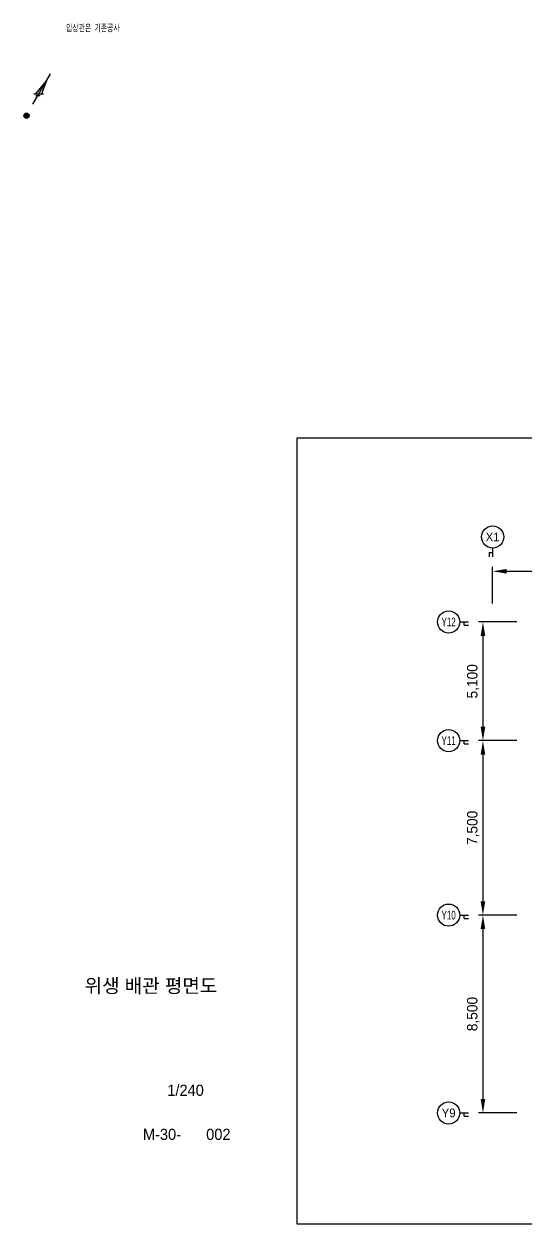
# Model space of a CAD drawing. Header units: millimetres. Extents: x 98929 to 11941380, y 952 to 54154.
# Drawn here: x 275105 to 296650, y 952 to 52522 of the extents above; entities that cross this region are included whole.
import ezdxf
from ezdxf.enums import TextEntityAlignment as Align

# ---------------------------------------------------------------- set-up
doc = ezdxf.new("R2010")
doc.units = ezdxf.units.MM
doc.linetypes.add('PHANTOM', pattern=[63.5, 31.75, -6.35, 6.35, -6.35, 6.35, -6.35])
doc.layers.add('-급수', color=3, linetype='Continuous', lineweight=30)
for name, color, linetype in [('4', 4, 'PHANTOM'), ('5TXT', 7, 'Continuous'), ('7', 7, 'Continuous'), ('ARCH', 9, 'Continuous'), ('R', 15, 'Continuous')]:
    doc.layers.add(name, color=color, linetype=linetype)
doc.styles.add('굴림', font='simple.shx', dxfattribs={"bigfont": 'whgtxt.shx'})
doc.styles.add('돋움', font='')
doc.styles.add('울릉도l', font='')
doc.styles.add('울릉도M', font='HYWULM.TTF')
doc.styles.get('돋움').set_extended_font_data('Dotum')
doc.styles.get('울릉도l').set_extended_font_data('Dotum')
doc.dimstyles.new('HS-300', dxfattribs={"dimscale": 150, "dimtxt": 3, "dimasz": 4, "dimexe": 1.25, "dimexo": 2, "dimgap": 1, "dimtad": 1, "dimtoh": 1, "dimdec": 0, "dimlunit": 6, "dimtxsty": '울릉도l', "dimcen": 2.5, "dimclrd": 15, "dimclre": 15, "dimadec": 0, "dimazin": 0, "dimtfac": 1, "dimtdec": 0, "dimtmove": 0, "dimatfit": 3, "dimfxl": 1, "dimarcsym": 0})

# ---------------------------------------------------------------- blocks, each defined once
blk = doc.blocks.new('*D50')
at = {"layer": 'ARCH', "color": 15, "lineweight": -2}
for p, q in [((296294, 21725), (294653, 21725)), ((294841, 21125), (294841, 14825)), ((296294, 14225), (294653, 14225))]:
    blk.add_line(p, q, dxfattribs=at)
at = {"layer": 'ARCH', "color": 15, "lineweight": -3}
for points in [[(294741, 21125), (294941, 21125), (294841, 21725)], [(294741, 14825), (294941, 14825), (294841, 14225)]]:
    blk.add_solid(points, dxfattribs=at)
at = {"layer": 'Defpoints', "color": 0, "lineweight": -3}
for p in [(296594, 21725), (294841, 14225), (296594, 14225)]:
    blk.add_point(p, dxfattribs=at)
at = {"layer": 'ARCH', "color": 0, "insert": (294422, 17975), "char_height": 450, "attachment_point": 5, "rotation": 90, "style": '울릉도l'}
blk.add_mtext('7,500', dxfattribs=at)
blk = doc.blocks.new('*U48')
for p, q in [((-1.89, 2.5), (-1.89, 0)), ((-1.89, 2.5), (0, 2.5)), ((0, 5), (0, 0)), ((0, 5), (0, 2.5))]:
    blk.add_line(p, q)
blk.add_circle((0, 11.35), 6.35)
at = {"color": 3, "style": '돋움'}
blk.add_attdef('NO', text='', height=5, dxfattribs=at).set_placement((0, 11.35), align=Align.MIDDLE_CENTER)
blk = doc.blocks.new('*D51')
at = {"layer": 'ARCH', "color": 15, "lineweight": -2}
for p, q in [((295257, 27613), (295257, 29191)), ((295857, 29003), (303957, 29003)), ((304557, 27613), (304557, 29191))]:
    blk.add_line(p, q, dxfattribs=at)
at = {"layer": 'ARCH', "color": 15, "lineweight": -3}
for points in [[(295857, 29103), (295857, 28903), (295257, 29003)], [(303957, 29103), (303957, 28903), (304557, 29003)]]:
    blk.add_solid(points, dxfattribs=at)
at = {"layer": 'Defpoints', "color": 0, "lineweight": -3}
for p in [(304557, 29003), (295257, 27313), (304557, 27313)]:
    blk.add_point(p, dxfattribs=at)
at = {"layer": 'ARCH', "color": 0, "insert": (299907, 29422), "char_height": 450, "attachment_point": 5, "style": '울릉도l'}
blk.add_mtext('9,300', dxfattribs=at)
blk = doc.blocks.new('*D54')
at = {"layer": 'ARCH', "color": 15, "lineweight": -2}
for p, q in [((296294, 26825), (294653, 26825)), ((294841, 26225), (294841, 22325)), ((296294, 21725), (294653, 21725))]:
    blk.add_line(p, q, dxfattribs=at)
at = {"layer": 'ARCH', "color": 15, "lineweight": -3}
for points in [[(294741, 26225), (294941, 26225), (294841, 26825)], [(294741, 22325), (294941, 22325), (294841, 21725)]]:
    blk.add_solid(points, dxfattribs=at)
at = {"layer": 'Defpoints', "color": 0, "lineweight": -3}
for p in [(296594, 26825), (294841, 21725), (296594, 21725)]:
    blk.add_point(p, dxfattribs=at)
at = {"layer": 'ARCH', "color": 0, "insert": (294422, 24275), "char_height": 450, "attachment_point": 5, "rotation": 90, "style": '울릉도l'}
blk.add_mtext('5,100', dxfattribs=at)
blk = doc.blocks.new('*D55')
at = {"layer": 'ARCH', "color": 15, "lineweight": -2}
for p, q in [((296294, 14225), (294653, 14225)), ((294841, 13625), (294841, 6325)), ((296294, 5725), (294653, 5725))]:
    blk.add_line(p, q, dxfattribs=at)
at = {"layer": 'ARCH', "color": 15, "lineweight": -3}
for points in [[(294741, 13625), (294941, 13625), (294841, 14225)], [(294741, 6325), (294941, 6325), (294841, 5725)]]:
    blk.add_solid(points, dxfattribs=at)
at = {"layer": 'Defpoints', "color": 0, "lineweight": -3}
for p in [(296594, 14225), (294841, 5725), (296594, 5725)]:
    blk.add_point(p, dxfattribs=at)
at = {"layer": 'ARCH', "color": 0, "insert": (294422, 9975), "char_height": 450, "attachment_point": 5, "rotation": 90, "style": '울릉도l'}
blk.add_mtext('8,500', dxfattribs=at)
blk = doc.blocks.new('주열마킹')
for p, q in [((-1.89, 2.5), (-1.89, 0)), ((-1.89, 2.5), (0, 2.5)), ((0, 5), (0, 0)), ((0, 5), (0, 2.5))]:
    blk.add_line(p, q)
blk.add_circle((0, 11.35), 6.35)
at = {"color": 3, "style": '돋움'}
blk.add_attdef('NO', text='', height=5, dxfattribs=at).set_placement((0, 11.35), align=Align.MIDDLE_CENTER)

msp = doc.modelspace()

# ---------------------------------------------------------------- hatches: boundary and pattern name
at = {"layer": '5TXT'}
h = msp.add_hatch(color=7, dxfattribs=at)
h.dxf.hatch_style = 1
edge = h.paths.add_edge_path()
edge.add_arc((275216.3, 48581.6), 111.1, -300, 60)

# ---------------------------------------------------------------- linework, layer by layer
at = {"layer": '-급수', "linetype": 'Continuous', "ltscale": 10}
msp.add_line((275491, 49082.1, -0.5), (276252.5, 50382.8, -0.5), dxfattribs=at)
at = {"layer": '4', "linetype": 'Continuous', "lineweight": -3}
msp.add_lwpolyline([(286834.6, 952.2), (334404.5, 952.2), (334404.5, 34719.6), (286834.6, 34719.6)], close=True, dxfattribs=at)
at = {"layer": '5TXT', "color": 7}
msp.add_circle((275216.3, 48581.6, -0.5), 111.1, dxfattribs=at)
at = {"layer": 'R', "color": 2, "linetype": 'Continuous'}
for p, q in [((275608.9, 49520.7, -0.5), (276076.1, 50081.6, -0.5)), ((276076.1, 50081.6, -0.5), (275862.9, 49520.7, -0.5)), ((275522.8, 49520.7, -0.5), (275948.9, 49520.7, -0.5)), ((275611.8, 49450.2, -0.5), (275797.7, 49450.2, -0.5))]:
    msp.add_line(p, q, dxfattribs=at)

# ---------------------------------------------------------------- block references
at = {"layer": 'ARCH', "xscale": 74.92499999998836, "yscale": 74.92499999998836, "zscale": 74.92499999998836}
msp.add_blockref('*U48', (295256.6, 29628.3), dxfattribs=at).add_auto_attribs({'NO': 'X1'})
at = {"layer": 'ARCH'}
ref = msp.add_blockref('주열마킹', (294215.9, 26825.3), dxfattribs=dict(at, xscale=74.92500000000291, yscale=74.92500000000291, zscale=74.92500000000291, rotation=90))
ref.add_attrib('NO', 'Y12', dxfattribs={"layer": '0', "color": 3, "height": 374.62, "style": '돋움', "width": 0.7}).set_placement((293365.5, 26825.3), align=Align.MIDDLE_CENTER)
ref = msp.add_blockref('주열마킹', (294215.9, 21725.3), dxfattribs=dict(at, xscale=74.92500000000291, yscale=74.92500000000291, zscale=74.92500000000291, rotation=90))
ref.add_attrib('NO', 'Y11', dxfattribs={"layer": '0', "color": 3, "height": 374.62, "style": '돋움', "width": 0.7}).set_placement((293365.5, 21725.3), align=Align.MIDDLE_CENTER)
ref = msp.add_blockref('주열마킹', (294215.9, 14225.3), dxfattribs=dict(at, xscale=74.92500000000291, yscale=74.92500000000291, zscale=74.92500000000291, rotation=90))
ref.add_attrib('NO', 'Y10', dxfattribs={"layer": '0', "color": 3, "height": 374.62, "style": '돋움', "width": 0.7}).set_placement((293365.5, 14225.3), align=Align.MIDDLE_CENTER)
ref = msp.add_blockref('주열마킹', (294215.9, 5725.3), dxfattribs=dict(at, xscale=74.92500000000291, yscale=74.92500000000291, zscale=74.92500000000291, rotation=90))
ref.add_attrib('NO', 'Y9', dxfattribs={"layer": '0', "color": 3, "height": 374.62, "style": '돋움'}).set_placement((293365.5, 5725.3), align=Align.MIDDLE_CENTER)

# ---------------------------------------------------------------- texts
at = {"layer": '5TXT', "color": 7, "style": '굴림', "width": 0.7}
msp.add_text('입상관은 기존공사', height=300, dxfattribs=at).set_placement((278066.7, 52358.5, -0.5), align=Align.MIDDLE)
at = {"layer": '7', "style": '울릉도M'}
for s, height, p in [('위생 배관 평면도', 600, (277713.5, 10891.3)), ('1/240', 480, (281267.3, 6459.2)), ('M-30-', 480, (280219.7, 4565.1)), ('002', 480, (282939.7, 4565.1))]:
    msp.add_text(s, height=height, dxfattribs=at).set_placement(p)

# ---------------------------------------------------------------- dimensions: what is measured, and where the dimension line sits
at = {"layer": 'ARCH'}
dim = msp.add_aligned_dim(p1=(295256.6, 27313), p2=(304556.6, 27313), distance=1690.3, dimstyle='HS-300', override={"dimtmove": 1}, dxfattribs=at)
dim.commit()
dim.dimension.update_dxf_attribs({"geometry": '*D51', "text_midpoint": (299906.6, 29422)})
for base, p1, p2, picture, middle in [((294840.9, 21725.3), (296594, 26825.3), (296594, 21725.3), '*D54', (294422.2, 24275.3)), ((294840.9, 14225.3), (296594, 21725.3), (296594, 14225.3), '*D50', (294422.2, 17975.3)), ((294840.9, 5725.3), (296594, 14225.3), (296594, 5725.3), '*D55', (294422.2, 9975.3))]:
    dim = msp.add_linear_dim(base=base, p1=p1, p2=p2, angle=90, dimstyle='HS-300', override={"dimtmove": 1}, dxfattribs=at)
    dim.commit()
    dim.dimension.update_dxf_attribs({"geometry": picture, "text_midpoint": middle})

doc.saveas('drawing.dxf')
